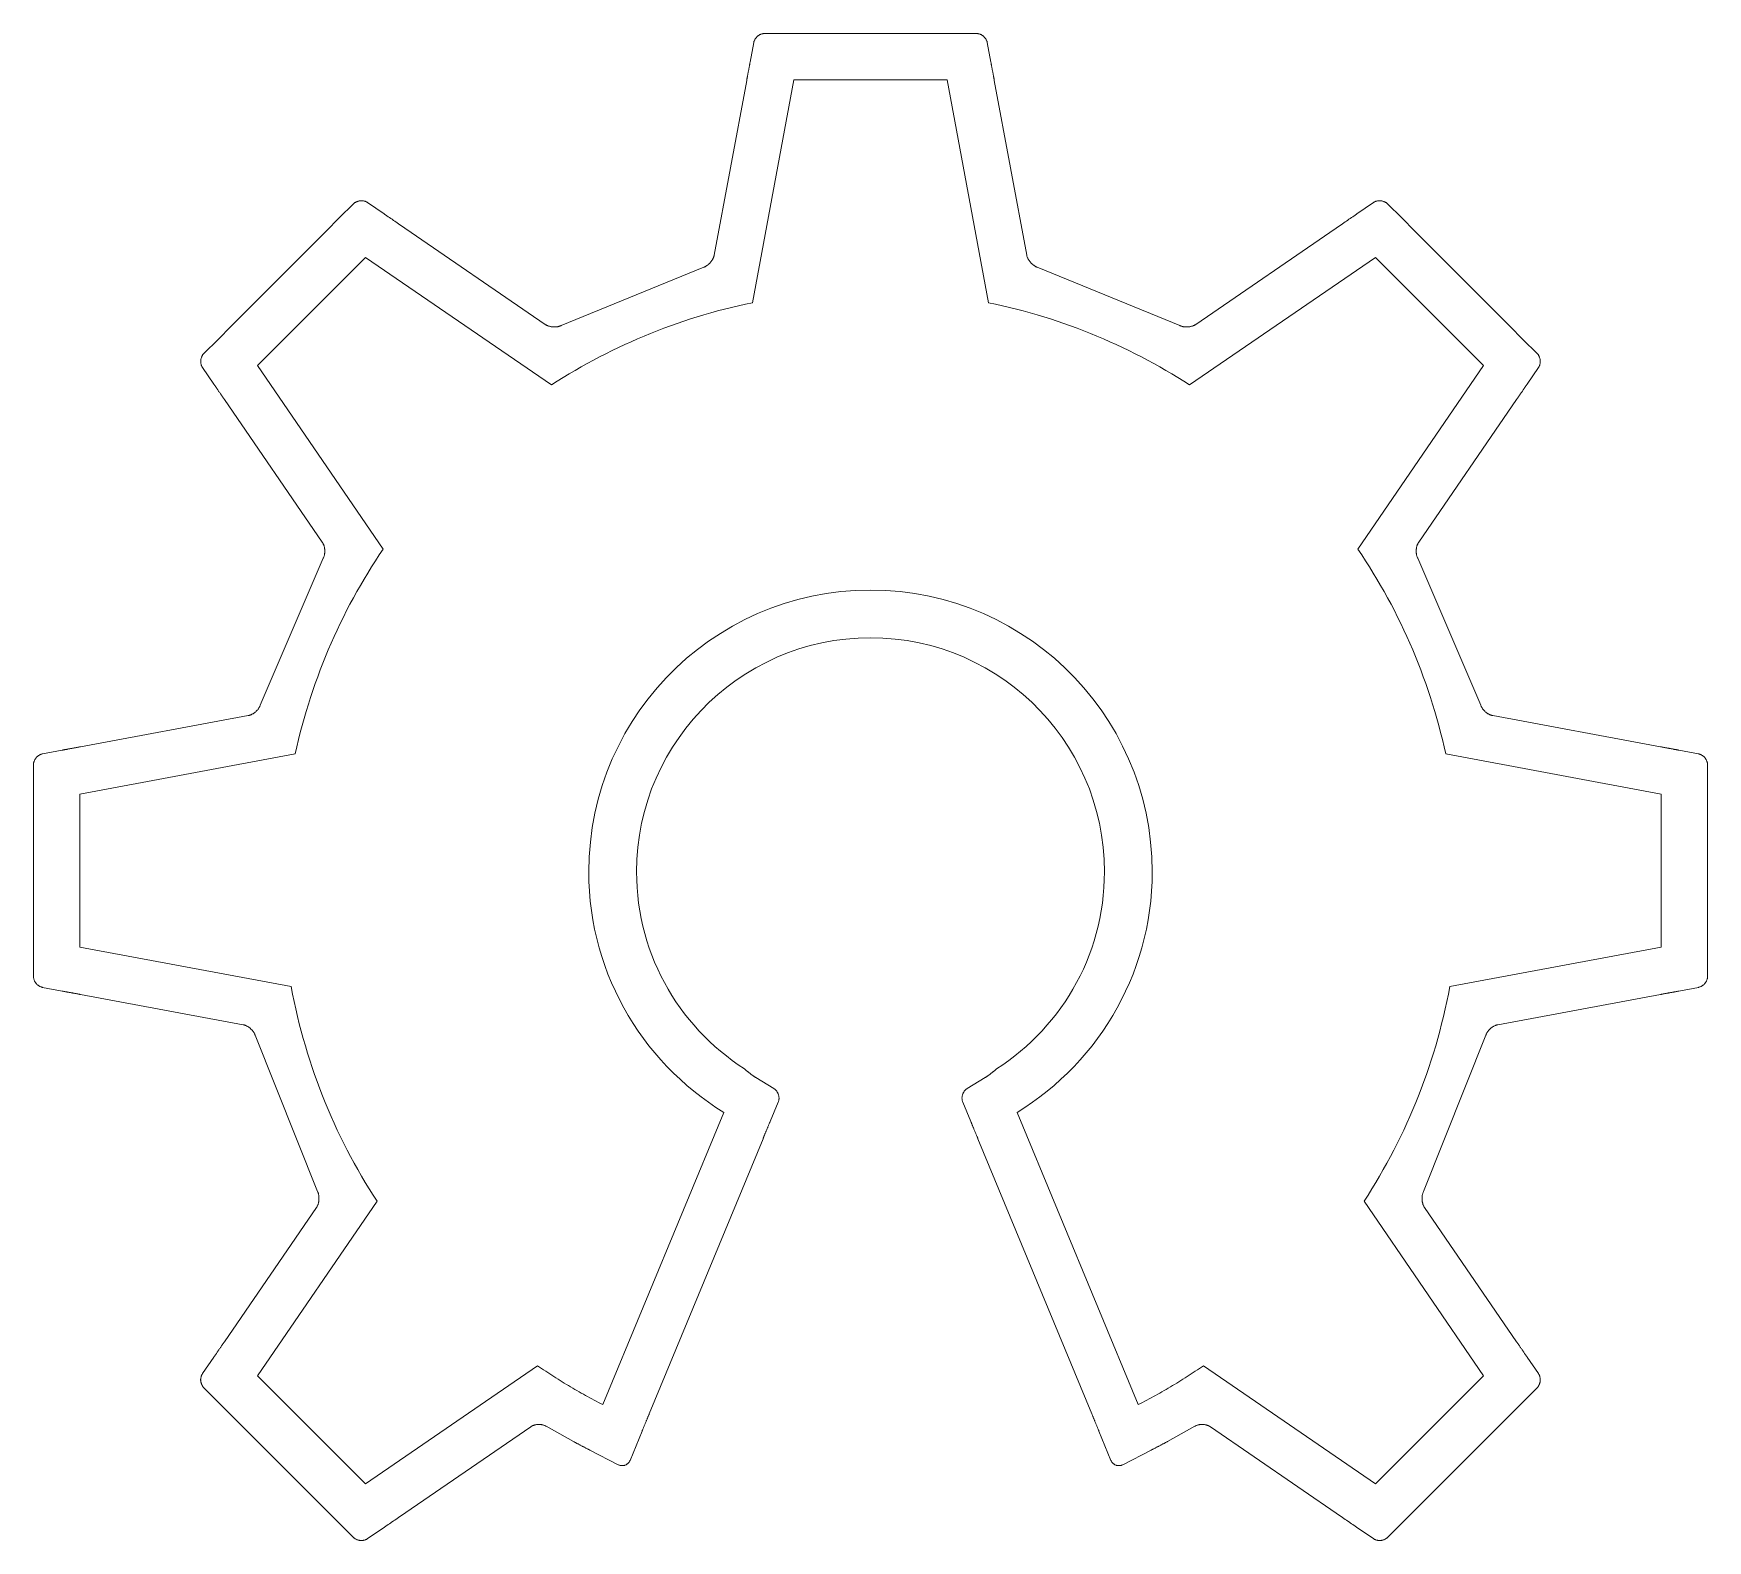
# Model space of a CAD drawing. Header units: millimetres. Extents: x -1 to 1, y -0.8 to 1.
import ezdxf

# ---------------------------------------------------------------- set-up
doc = ezdxf.new("R2010")
doc.units = ezdxf.units.MM
doc.layers.add('inner_shell', color=5, linetype='CONTINUOUS', lineweight=0, true_color=0x0000ff)
doc.layers.add('outer_shell', color=8, linetype='CONTINUOUS', lineweight=0, true_color=0x808080)

msp = doc.modelspace()

# ---------------------------------------------------------------- linework, layer by layer
at = {"layer": 'inner_shell'}
msp.add_lwpolyline([(-0.2763, 0.1925), (-0.2856, 0.1785), (-0.2942, 0.1641), (-0.3021, 0.1492), (-0.3093, 0.1339), (-0.3157, 0.1181), (-0.3214, 0.102), (-0.3262, 0.0856), (-0.3302, 0.0688), (-0.3334, 0.0516), (-0.3356, 0.0342), (-0.337, 0.0165), (-0.3375, -0.0014), (-0.3373, -0.0131), (-0.3367, -0.0248), (-0.3357, -0.0364), (-0.3343, -0.0478), (-0.3326, -0.0591), (-0.3305, -0.0703), (-0.328, -0.0814), (-0.3251, -0.0923), (-0.3219, -0.103), (-0.3184, -0.1136), (-0.3145, -0.1241), (-0.3103, -0.1344), (-0.3057, -0.1445), (-0.3009, -0.1544), (-0.2957, -0.1642), (-0.2902, -0.1737), (-0.2844, -0.1831), (-0.2784, -0.1923), (-0.272, -0.2012), (-0.2654, -0.2099), (-0.2585, -0.2184), (-0.2513, -0.2267), (-0.2439, -0.2347), (-0.2362, -0.2425), (-0.2282, -0.25), (-0.22, -0.2573), (-0.2116, -0.2643), (-0.203, -0.271), (-0.1941, -0.2775), (-0.1851, -0.2837), (-0.1758, -0.2896), (-0.3207, -0.6397), (-0.3233, -0.6384), (-0.3259, -0.637), (-0.3285, -0.6357), (-0.3311, -0.6343), (-0.3337, -0.6329), (-0.3363, -0.6315), (-0.3389, -0.6301), (-0.3415, -0.6287), (-0.344, -0.6272), (-0.3466, -0.6258), (-0.3492, -0.6243), (-0.3517, -0.6229), (-0.3542, -0.6214), (-0.3568, -0.6199), (-0.3593, -0.6184), (-0.3618, -0.6169), (-0.3643, -0.6154), (-0.3669, -0.6139), (-0.3694, -0.6123), (-0.3718, -0.6108), (-0.3743, -0.6092), (-0.3768, -0.6077), (-0.3793, -0.6061), (-0.3818, -0.6045), (-0.3842, -0.6029), (-0.3867, -0.6013), (-0.3891, -0.5997), (-0.3916, -0.5981), (-0.394, -0.5964), (-0.3964, -0.5948), (-0.3988, -0.5931), (-0.605, -0.7346), (-0.6698, -0.6698), (-0.7346, -0.605), (-0.5912, -0.3961), (-0.596, -0.3886), (-0.6008, -0.3811), (-0.6054, -0.3735), (-0.6099, -0.3659), (-0.6143, -0.3582), (-0.6187, -0.3504), (-0.6229, -0.3426), (-0.627, -0.3347), (-0.6311, -0.3267), (-0.635, -0.3187), (-0.6389, -0.3107), (-0.6427, -0.3026), (-0.6463, -0.2944), (-0.6499, -0.2862), (-0.6533, -0.2779), (-0.6566, -0.2696), (-0.6599, -0.2612), (-0.663, -0.2527), (-0.6661, -0.2443), (-0.669, -0.2357), (-0.6718, -0.2271), (-0.6745, -0.2185), (-0.6771, -0.2098), (-0.6796, -0.2011), (-0.682, -0.1923), (-0.6843, -0.1835), (-0.6865, -0.1747), (-0.6885, -0.1657), (-0.6905, -0.1568), (-0.6923, -0.1478), (-0.694, -0.1388), (-0.9472, -0.0916), (-0.9472, 0), (-0.9472, 0.0917), (-0.6892, 0.1397), (-0.6892, 0.1397), (-0.6873, 0.1483), (-0.6853, 0.1569), (-0.6831, 0.1654), (-0.6809, 0.1739), (-0.6785, 0.1824), (-0.6761, 0.1908), (-0.6735, 0.1992), (-0.6709, 0.2075), (-0.6681, 0.2158), (-0.6653, 0.224), (-0.6623, 0.2322), (-0.6593, 0.2404), (-0.6561, 0.2485), (-0.6529, 0.2565), (-0.6496, 0.2645), (-0.6461, 0.2725), (-0.6426, 0.2804), (-0.639, 0.2882), (-0.6353, 0.296), (-0.6315, 0.3037), (-0.6276, 0.3114), (-0.6236, 0.3191), (-0.6195, 0.3266), (-0.6154, 0.3342), (-0.6111, 0.3416), (-0.6068, 0.349), (-0.6024, 0.3564), (-0.5978, 0.3637), (-0.5932, 0.3709), (-0.5885, 0.3781), (-0.5838, 0.3852), (-0.7346, 0.605), (-0.6698, 0.6698), (-0.605, 0.7346), (-0.3823, 0.5818), (-0.3752, 0.5863), (-0.3681, 0.5907), (-0.361, 0.595), (-0.3538, 0.5992), (-0.3466, 0.6034), (-0.3393, 0.6075), (-0.3319, 0.6114), (-0.3245, 0.6154), (-0.3171, 0.6192), (-0.3095, 0.6229), (-0.302, 0.6266), (-0.2944, 0.6301), (-0.2867, 0.6336), (-0.279, 0.637), (-0.2713, 0.6403), (-0.2635, 0.6435), (-0.2556, 0.6466), (-0.2477, 0.6496), (-0.2398, 0.6526), (-0.2318, 0.6554), (-0.2238, 0.6581), (-0.2157, 0.6608), (-0.2076, 0.6633), (-0.1995, 0.6658), (-0.1913, 0.6682), (-0.1831, 0.6704), (-0.1748, 0.6726), (-0.1665, 0.6747), (-0.1581, 0.6766), (-0.1497, 0.6785), (-0.1413, 0.6803), (-0.1413, 0.6803), (-0.0917, 0.9472), (0, 0.9472), (0.0917, 0.9472), (0.1413, 0.6803), (0.1413, 0.6803), (0.1497, 0.6785), (0.1581, 0.6766), (0.1665, 0.6747), (0.1748, 0.6726), (0.1831, 0.6704), (0.1913, 0.6682), (0.1995, 0.6658), (0.2076, 0.6633), (0.2158, 0.6608), (0.2238, 0.6581), (0.2318, 0.6554), (0.2398, 0.6526), (0.2478, 0.6496), (0.2556, 0.6466), (0.2635, 0.6435), (0.2713, 0.6403), (0.279, 0.637), (0.2867, 0.6336), (0.2944, 0.6301), (0.302, 0.6266), (0.3096, 0.6229), (0.3171, 0.6192), (0.3245, 0.6154), (0.3319, 0.6114), (0.3393, 0.6075), (0.3466, 0.6034), (0.3538, 0.5992), (0.361, 0.595), (0.3682, 0.5907), (0.3753, 0.5863), (0.3823, 0.5818), (0.605, 0.7346), (0.6698, 0.6698), (0.7346, 0.605), (0.5838, 0.3852), (0.5886, 0.3781), (0.5932, 0.3709), (0.5978, 0.3637), (0.6024, 0.3564), (0.6068, 0.349), (0.6111, 0.3416), (0.6154, 0.3342), (0.6196, 0.3266), (0.6236, 0.3191), (0.6276, 0.3114), (0.6315, 0.3037), (0.6353, 0.296), (0.639, 0.2882), (0.6426, 0.2804), (0.6462, 0.2725), (0.6496, 0.2645), (0.6529, 0.2565), (0.6562, 0.2485), (0.6593, 0.2404), (0.6623, 0.2322), (0.6653, 0.224), (0.6681, 0.2158), (0.6709, 0.2075), (0.6735, 0.1992), (0.6761, 0.1908), (0.6785, 0.1824), (0.6809, 0.1739), (0.6831, 0.1654), (0.6853, 0.1569), (0.6873, 0.1483), (0.6893, 0.1397), (0.9473, 0.0917), (0.9472, 0), (0.9472, -0.0916), (0.694, -0.1388), (0.6923, -0.1478), (0.6905, -0.1568), (0.6885, -0.1657), (0.6865, -0.1747), (0.6843, -0.1835), (0.682, -0.1923), (0.6796, -0.2011), (0.6772, -0.2098), (0.6745, -0.2185), (0.6718, -0.2271), (0.669, -0.2357), (0.6661, -0.2443), (0.663, -0.2527), (0.6599, -0.2612), (0.6567, -0.2696), (0.6533, -0.2779), (0.6499, -0.2862), (0.6463, -0.2944), (0.6427, -0.3026), (0.6389, -0.3107), (0.6351, -0.3187), (0.6311, -0.3267), (0.6271, -0.3347), (0.6229, -0.3426), (0.6187, -0.3504), (0.6143, -0.3582), (0.6099, -0.3659), (0.6054, -0.3735), (0.6008, -0.3811), (0.5961, -0.3886), (0.5913, -0.3961), (0.7346, -0.605), (0.6698, -0.6698), (0.605, -0.7346), (0.3989, -0.5931), (0.3964, -0.5948), (0.394, -0.5964), (0.3916, -0.5981), (0.3891, -0.5997), (0.3867, -0.6013), (0.3842, -0.6029), (0.3818, -0.6045), (0.3793, -0.6061), (0.3768, -0.6077), (0.3744, -0.6092), (0.3719, -0.6108), (0.3694, -0.6123), (0.3669, -0.6139), (0.3644, -0.6154), (0.3619, -0.6169), (0.3593, -0.6184), (0.3568, -0.6199), (0.3543, -0.6214), (0.3517, -0.6229), (0.3492, -0.6243), (0.3466, -0.6258), (0.3441, -0.6272), (0.3415, -0.6287), (0.3389, -0.6301), (0.3363, -0.6315), (0.3338, -0.6329), (0.3312, -0.6343), (0.3286, -0.6357), (0.326, -0.637), (0.3233, -0.6384), (0.3207, -0.6397), (0.1758, -0.2896), (0.1851, -0.2837), (0.1942, -0.2775), (0.203, -0.271), (0.2117, -0.2643), (0.2201, -0.2573), (0.2282, -0.25), (0.2362, -0.2425), (0.2439, -0.2347), (0.2513, -0.2267), (0.2585, -0.2184), (0.2654, -0.2099), (0.272, -0.2012), (0.2784, -0.1923), (0.2845, -0.1831), (0.2902, -0.1737), (0.2957, -0.1642), (0.3009, -0.1544), (0.3057, -0.1445), (0.3103, -0.1344), (0.3145, -0.1241), (0.3184, -0.1136), (0.3219, -0.103), (0.3251, -0.0923), (0.328, -0.0814), (0.3305, -0.0703), (0.3326, -0.0591), (0.3343, -0.0478), (0.3357, -0.0364), (0.3367, -0.0248), (0.3373, -0.0131), (0.3375, -0.0014), (0.337, 0.0165), (0.3356, 0.0342), (0.3334, 0.0516), (0.3302, 0.0688), (0.3262, 0.0856), (0.3214, 0.102), (0.3157, 0.1181), (0.3093, 0.1339), (0.3021, 0.1492), (0.2942, 0.1641), (0.2856, 0.1785), (0.2763, 0.1925), (0.2663, 0.2059), (0.2557, 0.2189), (0.2445, 0.2313), (0.2327, 0.2431), (0.2203, 0.2543), (0.2073, 0.2649), (0.1939, 0.2749), (0.1799, 0.2842), (0.1655, 0.2928), (0.1506, 0.3007), (0.1353, 0.3079), (0.1195, 0.3143), (0.1034, 0.32), (0.087, 0.3248), (0.0701, 0.3288), (0.053, 0.332), (0.0356, 0.3343), (0.0179, 0.3356), (0, 0.3361), (-0.0179, 0.3356), (-0.0356, 0.3343), (-0.053, 0.332), (-0.0701, 0.3288), (-0.0869, 0.3248), (-0.1034, 0.32), (-0.1195, 0.3143), (-0.1353, 0.3079), (-0.1506, 0.3007), (-0.1655, 0.2928), (-0.1799, 0.2842), (-0.1939, 0.2749), (-0.2073, 0.2649), (-0.2203, 0.2543), (-0.2327, 0.2431), (-0.2445, 0.2313), (-0.2557, 0.2189), (-0.2663, 0.2059), (-0.2763, 0.1925)], dxfattribs=at)
at = {"layer": 'outer_shell'}
msp.add_lwpolyline([(0.7752, -0.5659), (0.7756, -0.5665), (0.776, -0.567), (0.7764, -0.5676), (0.7768, -0.5682), (0.7772, -0.5688), (0.7776, -0.5694), (0.778, -0.57), (0.7785, -0.5707), (0.7789, -0.5713), (0.7793, -0.5719), (0.7798, -0.5726), (0.7802, -0.5732), (0.7807, -0.5739), (0.7811, -0.5745), (0.7815, -0.5751), (0.782, -0.5758), (0.7824, -0.5764), (0.7828, -0.577), (0.7833, -0.5777), (0.7837, -0.5783), (0.7841, -0.5789), (0.7845, -0.5795), (0.7849, -0.58), (0.7853, -0.5806), (0.7857, -0.5812), (0.786, -0.5817), (0.7864, -0.5822), (0.7867, -0.5827), (0.8003, -0.6025), (0.8006, -0.603), (0.8009, -0.6035), (0.8012, -0.604), (0.8014, -0.6045), (0.8016, -0.6051), (0.8018, -0.6056), (0.802, -0.6062), (0.8021, -0.6068), (0.8023, -0.6074), (0.8023, -0.608), (0.8024, -0.6085), (0.8025, -0.6091), (0.8025, -0.6097), (0.8025, -0.6103), (0.8024, -0.6109), (0.8024, -0.6115), (0.8023, -0.6121), (0.8022, -0.6127), (0.8021, -0.6133), (0.8019, -0.6139), (0.8017, -0.6145), (0.8015, -0.615), (0.8013, -0.6156), (0.8011, -0.6161), (0.8008, -0.6166), (0.8005, -0.6171), (0.8002, -0.6176), (0.7999, -0.6181), (0.7995, -0.6186), (0.7991, -0.619), (0.7987, -0.6195), (0.7818, -0.6364), (0.7661, -0.6521), (0.7169, -0.7012), (0.7012, -0.7169), (0.6521, -0.766), (0.6364, -0.7817), (0.6195, -0.7987), (0.6191, -0.7991), (0.6186, -0.7995), (0.6181, -0.7998), (0.6177, -0.8002), (0.6172, -0.8005), (0.6166, -0.8008), (0.6161, -0.801), (0.6156, -0.8013), (0.615, -0.8015), (0.6145, -0.8017), (0.6139, -0.8019), (0.6133, -0.802), (0.6127, -0.8022), (0.6121, -0.8023), (0.6115, -0.8023), (0.6109, -0.8024), (0.6103, -0.8024), (0.6097, -0.8024), (0.6091, -0.8024), (0.6086, -0.8024), (0.608, -0.8023), (0.6074, -0.8022), (0.6068, -0.8021), (0.6062, -0.802), (0.6056, -0.8018), (0.6051, -0.8016), (0.6045, -0.8014), (0.604, -0.8011), (0.6035, -0.8009), (0.603, -0.8006), (0.6025, -0.8002), (0.5827, -0.7867), (0.5822, -0.7864), (0.5817, -0.786), (0.5812, -0.7856), (0.5806, -0.7853), (0.5801, -0.7849), (0.5795, -0.7845), (0.5789, -0.7841), (0.5783, -0.7837), (0.5777, -0.7832), (0.5771, -0.7828), (0.5764, -0.7824), (0.5758, -0.7819), (0.5752, -0.7815), (0.5745, -0.7811), (0.5739, -0.7806), (0.5732, -0.7802), (0.5726, -0.7797), (0.572, -0.7793), (0.5713, -0.7789), (0.5707, -0.7784), (0.5701, -0.778), (0.5694, -0.7776), (0.5688, -0.7772), (0.5682, -0.7768), (0.5676, -0.7763), (0.5671, -0.776), (0.5665, -0.7756), (0.5659, -0.7752), (0.5654, -0.7748), (0.5649, -0.7745), (0.5644, -0.7741), (0.4072, -0.6662), (0.4067, -0.6659), (0.4061, -0.6656), (0.4056, -0.6653), (0.4051, -0.665), (0.4045, -0.6648), (0.4039, -0.6646), (0.4033, -0.6644), (0.4027, -0.6642), (0.4021, -0.664), (0.4014, -0.6639), (0.4008, -0.6637), (0.4002, -0.6636), (0.3995, -0.6636), (0.3989, -0.6635), (0.3982, -0.6635), (0.3975, -0.6634), (0.3969, -0.6634), (0.3962, -0.6634), (0.3956, -0.6635), (0.3949, -0.6635), (0.3943, -0.6636), (0.3937, -0.6637), (0.393, -0.6638), (0.3924, -0.664), (0.3918, -0.6642), (0.3912, -0.6643), (0.3906, -0.6645), (0.39, -0.6648), (0.3895, -0.665), (0.389, -0.6653), (0.3884, -0.6656), (0.3558, -0.684), (0.3553, -0.6842), (0.3547, -0.6845), (0.3541, -0.6848), (0.3535, -0.6851), (0.3529, -0.6855), (0.3523, -0.6858), (0.3517, -0.6861), (0.351, -0.6865), (0.3504, -0.6868), (0.3497, -0.6872), (0.3491, -0.6875), (0.3484, -0.6879), (0.3477, -0.6882), (0.347, -0.6886), (0.3463, -0.689), (0.3456, -0.6893), (0.3449, -0.6897), (0.3443, -0.69), (0.3436, -0.6904), (0.3429, -0.6908), (0.3422, -0.6911), (0.3415, -0.6915), (0.3409, -0.6918), (0.3402, -0.6921), (0.3396, -0.6925), (0.339, -0.6928), (0.3384, -0.6931), (0.3378, -0.6934), (0.3372, -0.6937), (0.3366, -0.694), (0.3361, -0.6943), (0.3023, -0.7116), (0.3018, -0.7118), (0.3012, -0.712), (0.3007, -0.7122), (0.3002, -0.7124), (0.2996, -0.7125), (0.2991, -0.7126), (0.2985, -0.7127), (0.298, -0.7127), (0.2974, -0.7127), (0.2969, -0.7127), (0.2964, -0.7127), (0.2958, -0.7126), (0.2953, -0.7125), (0.2948, -0.7124), (0.2943, -0.7122), (0.2938, -0.712), (0.2933, -0.7118), (0.2928, -0.7116), (0.2924, -0.7113), (0.2919, -0.711), (0.2915, -0.7107), (0.2911, -0.7104), (0.2907, -0.71), (0.2903, -0.7097), (0.2899, -0.7092), (0.2896, -0.7088), (0.2892, -0.7084), (0.2889, -0.7079), (0.2886, -0.7074), (0.2884, -0.7069), (0.2881, -0.7064), (0.2736, -0.6713), (0.2734, -0.6707), (0.2732, -0.6701), (0.2729, -0.6695), (0.2727, -0.6689), (0.2724, -0.6683), (0.2721, -0.6676), (0.2719, -0.667), (0.2716, -0.6663), (0.2713, -0.6656), (0.271, -0.6649), (0.2707, -0.6642), (0.2704, -0.6635), (0.2701, -0.6628), (0.2698, -0.6621), (0.2695, -0.6613), (0.2692, -0.6606), (0.2689, -0.6599), (0.2686, -0.6592), (0.2683, -0.6585), (0.268, -0.6578), (0.2678, -0.6571), (0.2675, -0.6564), (0.2672, -0.6557), (0.2669, -0.655), (0.2666, -0.6543), (0.2664, -0.6537), (0.2661, -0.6531), (0.2658, -0.6525), (0.2656, -0.6519), (0.2654, -0.6513), (0.2651, -0.6507), (0.1287, -0.3211), (0.1285, -0.3205), (0.1282, -0.3199), (0.128, -0.3193), (0.1277, -0.3187), (0.1275, -0.3181), (0.1272, -0.3174), (0.1269, -0.3168), (0.1267, -0.3161), (0.1264, -0.3154), (0.1261, -0.3147), (0.1258, -0.314), (0.1255, -0.3133), (0.1252, -0.3126), (0.1249, -0.3119), (0.1246, -0.3112), (0.1243, -0.3104), (0.124, -0.3097), (0.1237, -0.309), (0.1234, -0.3083), (0.1231, -0.3076), (0.1228, -0.3069), (0.1225, -0.3062), (0.1223, -0.3055), (0.122, -0.3048), (0.1217, -0.3042), (0.1214, -0.3035), (0.1212, -0.3029), (0.1209, -0.3023), (0.1207, -0.3017), (0.1204, -0.3011), (0.1202, -0.3005), (0.1105, -0.2772), (0.1103, -0.2766), (0.1101, -0.2761), (0.11, -0.2755), (0.1099, -0.2749), (0.1098, -0.2744), (0.1097, -0.2738), (0.1097, -0.2732), (0.1096, -0.2726), (0.1096, -0.272), (0.1097, -0.2714), (0.1097, -0.2708), (0.1098, -0.2702), (0.1099, -0.2697), (0.1101, -0.2691), (0.1102, -0.2685), (0.1104, -0.268), (0.1106, -0.2674), (0.1109, -0.2669), (0.1111, -0.2663), (0.1114, -0.2658), (0.1117, -0.2653), (0.112, -0.2648), (0.1123, -0.2643), (0.1127, -0.2638), (0.1131, -0.2634), (0.1135, -0.263), (0.1139, -0.2626), (0.1143, -0.2622), (0.1148, -0.2618), (0.1153, -0.2615), (0.1158, -0.2611), (0.1373, -0.2479), (0.1377, -0.2477), (0.1381, -0.2475), (0.1385, -0.2472), (0.1389, -0.2469), (0.1393, -0.2466), (0.1398, -0.2464), (0.1402, -0.2461), (0.1406, -0.2457), (0.1411, -0.2454), (0.1415, -0.2451), (0.142, -0.2448), (0.1424, -0.2445), (0.1429, -0.2441), (0.1433, -0.2438), (0.1438, -0.2434), (0.1443, -0.2431), (0.1447, -0.2427), (0.1452, -0.2424), (0.1457, -0.242), (0.1461, -0.2416), (0.1466, -0.2412), (0.147, -0.2409), (0.1475, -0.2405), (0.1479, -0.2401), (0.1484, -0.2398), (0.1488, -0.2394), (0.1493, -0.239), (0.1497, -0.2386), (0.1501, -0.2383), (0.1505, -0.2379), (0.1509, -0.2375), (0.1584, -0.2326), (0.1657, -0.2274), (0.1728, -0.222), (0.1797, -0.2164), (0.1864, -0.2106), (0.193, -0.2046), (0.1993, -0.1984), (0.2055, -0.1919), (0.2114, -0.1853), (0.2172, -0.1785), (0.2227, -0.1715), (0.228, -0.1644), (0.2331, -0.157), (0.2379, -0.1495), (0.2426, -0.1419), (0.2469, -0.134), (0.2511, -0.1261), (0.255, -0.118), (0.2586, -0.1097), (0.2619, -0.1013), (0.265, -0.0928), (0.2679, -0.0841), (0.2704, -0.0753), (0.2727, -0.0665), (0.2747, -0.0575), (0.2764, -0.0483), (0.2778, -0.0391), (0.2789, -0.0298), (0.2797, -0.0204), (0.2801, -0.011), (0.2803, -0.0014), (0.2799, 0.0135), (0.2787, 0.0282), (0.2769, 0.0426), (0.2742, 0.0569), (0.2709, 0.0708), (0.2669, 0.0845), (0.2622, 0.0979), (0.2569, 0.1109), (0.2509, 0.1237), (0.2443, 0.136), (0.2372, 0.148), (0.2295, 0.1596), (0.2212, 0.1708), (0.2124, 0.1815), (0.203, 0.1918), (0.1932, 0.2016), (0.1829, 0.211), (0.1722, 0.2198), (0.161, 0.2281), (0.1494, 0.2358), (0.1374, 0.2429), (0.1251, 0.2495), (0.1123, 0.2555), (0.0993, 0.2608), (0.0859, 0.2655), (0.0722, 0.2695), (0.0583, 0.2728), (0.044, 0.2755), (0.0296, 0.2774), (0.0149, 0.2785), (0, 0.2789), (-0.0149, 0.2785), (-0.0296, 0.2774), (-0.044, 0.2755), (-0.0582, 0.2728), (-0.0722, 0.2695), (-0.0859, 0.2655), (-0.0993, 0.2608), (-0.1123, 0.2555), (-0.125, 0.2495), (-0.1374, 0.2429), (-0.1494, 0.2358), (-0.161, 0.2281), (-0.1722, 0.2198), (-0.1829, 0.211), (-0.1932, 0.2016), (-0.203, 0.1918), (-0.2124, 0.1815), (-0.2212, 0.1708), (-0.2294, 0.1596), (-0.2372, 0.148), (-0.2443, 0.136), (-0.2509, 0.1237), (-0.2569, 0.1109), (-0.2622, 0.0979), (-0.2669, 0.0845), (-0.2709, 0.0708), (-0.2742, 0.0569), (-0.2768, 0.0426), (-0.2787, 0.0282), (-0.2799, 0.0135), (-0.2803, -0.0014), (-0.2801, -0.011), (-0.2796, -0.0204), (-0.2789, -0.0298), (-0.2778, -0.0391), (-0.2764, -0.0483), (-0.2747, -0.0575), (-0.2727, -0.0665), (-0.2704, -0.0753), (-0.2679, -0.0841), (-0.265, -0.0928), (-0.2619, -0.1013), (-0.2586, -0.1097), (-0.2549, -0.118), (-0.2511, -0.1261), (-0.2469, -0.134), (-0.2425, -0.1419), (-0.2379, -0.1495), (-0.2331, -0.157), (-0.228, -0.1644), (-0.2227, -0.1715), (-0.2172, -0.1785), (-0.2114, -0.1853), (-0.2055, -0.1919), (-0.1993, -0.1984), (-0.193, -0.2046), (-0.1864, -0.2106), (-0.1797, -0.2164), (-0.1727, -0.222), (-0.1656, -0.2274), (-0.1584, -0.2326), (-0.1509, -0.2375), (-0.1505, -0.2379), (-0.1501, -0.2383), (-0.1497, -0.2386), (-0.1492, -0.239), (-0.1488, -0.2394), (-0.1484, -0.2398), (-0.1479, -0.2401), (-0.1475, -0.2405), (-0.147, -0.2409), (-0.1466, -0.2412), (-0.1461, -0.2416), (-0.1456, -0.242), (-0.1452, -0.2424), (-0.1447, -0.2427), (-0.1443, -0.2431), (-0.1438, -0.2434), (-0.1433, -0.2438), (-0.1429, -0.2441), (-0.1424, -0.2445), (-0.142, -0.2448), (-0.1415, -0.2451), (-0.1411, -0.2454), (-0.1406, -0.2457), (-0.1402, -0.2461), (-0.1398, -0.2464), (-0.1393, -0.2466), (-0.1389, -0.2469), (-0.1385, -0.2472), (-0.1381, -0.2475), (-0.1377, -0.2477), (-0.1373, -0.2479), (-0.1158, -0.2611), (-0.1153, -0.2615), (-0.1148, -0.2618), (-0.1143, -0.2622), (-0.1139, -0.2626), (-0.1135, -0.263), (-0.1131, -0.2634), (-0.1127, -0.2638), (-0.1123, -0.2643), (-0.112, -0.2648), (-0.1117, -0.2653), (-0.1114, -0.2658), (-0.1111, -0.2663), (-0.1109, -0.2669), (-0.1106, -0.2674), (-0.1104, -0.268), (-0.1102, -0.2685), (-0.1101, -0.2691), (-0.1099, -0.2697), (-0.1098, -0.2702), (-0.1097, -0.2708), (-0.1097, -0.2714), (-0.1096, -0.272), (-0.1096, -0.2726), (-0.1096, -0.2732), (-0.1097, -0.2738), (-0.1098, -0.2744), (-0.1099, -0.2749), (-0.11, -0.2755), (-0.1101, -0.2761), (-0.1103, -0.2766), (-0.1105, -0.2772), (-0.1202, -0.3005), (-0.1204, -0.3011), (-0.1207, -0.3017), (-0.1209, -0.3023), (-0.1212, -0.3029), (-0.1214, -0.3035), (-0.1217, -0.3042), (-0.122, -0.3048), (-0.1223, -0.3055), (-0.1225, -0.3062), (-0.1228, -0.3069), (-0.1231, -0.3076), (-0.1234, -0.3083), (-0.1237, -0.309), (-0.124, -0.3097), (-0.1243, -0.3104), (-0.1246, -0.3112), (-0.1249, -0.3119), (-0.1252, -0.3126), (-0.1255, -0.3133), (-0.1258, -0.314), (-0.1261, -0.3147), (-0.1264, -0.3154), (-0.1266, -0.3161), (-0.1269, -0.3168), (-0.1272, -0.3174), (-0.1275, -0.3181), (-0.1277, -0.3187), (-0.128, -0.3193), (-0.1282, -0.3199), (-0.1285, -0.3205), (-0.1287, -0.3211), (-0.2651, -0.6507), (-0.2653, -0.6513), (-0.2656, -0.6519), (-0.2658, -0.6525), (-0.2661, -0.6531), (-0.2663, -0.6537), (-0.2666, -0.6543), (-0.2669, -0.655), (-0.2672, -0.6557), (-0.2675, -0.6564), (-0.2677, -0.6571), (-0.268, -0.6578), (-0.2683, -0.6585), (-0.2686, -0.6592), (-0.2689, -0.6599), (-0.2692, -0.6606), (-0.2695, -0.6613), (-0.2698, -0.6621), (-0.2701, -0.6628), (-0.2704, -0.6635), (-0.2707, -0.6642), (-0.271, -0.6649), (-0.2713, -0.6656), (-0.2716, -0.6663), (-0.2718, -0.667), (-0.2721, -0.6676), (-0.2724, -0.6683), (-0.2726, -0.6689), (-0.2729, -0.6695), (-0.2731, -0.6701), (-0.2734, -0.6707), (-0.2736, -0.6713), (-0.2881, -0.7064), (-0.2884, -0.7069), (-0.2886, -0.7074), (-0.2889, -0.7079), (-0.2892, -0.7084), (-0.2896, -0.7088), (-0.2899, -0.7092), (-0.2903, -0.7097), (-0.2907, -0.71), (-0.2911, -0.7104), (-0.2915, -0.7107), (-0.2919, -0.711), (-0.2924, -0.7113), (-0.2928, -0.7116), (-0.2933, -0.7118), (-0.2938, -0.712), (-0.2943, -0.7122), (-0.2948, -0.7124), (-0.2953, -0.7125), (-0.2958, -0.7126), (-0.2964, -0.7127), (-0.2969, -0.7127), (-0.2974, -0.7127), (-0.298, -0.7127), (-0.2985, -0.7127), (-0.2991, -0.7126), (-0.2996, -0.7125), (-0.3001, -0.7124), (-0.3007, -0.7122), (-0.3012, -0.712), (-0.3018, -0.7118), (-0.3023, -0.7116), (-0.3361, -0.6943), (-0.3366, -0.694), (-0.3372, -0.6937), (-0.3378, -0.6934), (-0.3384, -0.6931), (-0.339, -0.6928), (-0.3396, -0.6925), (-0.3402, -0.6921), (-0.3409, -0.6918), (-0.3415, -0.6915), (-0.3422, -0.6911), (-0.3429, -0.6908), (-0.3436, -0.6904), (-0.3442, -0.69), (-0.3449, -0.6897), (-0.3456, -0.6893), (-0.3463, -0.689), (-0.347, -0.6886), (-0.3477, -0.6882), (-0.3484, -0.6879), (-0.349, -0.6875), (-0.3497, -0.6872), (-0.3504, -0.6868), (-0.351, -0.6865), (-0.3517, -0.6861), (-0.3523, -0.6858), (-0.3529, -0.6855), (-0.3535, -0.6851), (-0.3541, -0.6848), (-0.3547, -0.6845), (-0.3552, -0.6842), (-0.3558, -0.684), (-0.3884, -0.6656), (-0.3889, -0.6653), (-0.3895, -0.665), (-0.39, -0.6648), (-0.3906, -0.6645), (-0.3912, -0.6643), (-0.3918, -0.6642), (-0.3924, -0.664), (-0.393, -0.6638), (-0.3936, -0.6637), (-0.3943, -0.6636), (-0.3949, -0.6635), (-0.3956, -0.6635), (-0.3962, -0.6634), (-0.3969, -0.6634), (-0.3975, -0.6634), (-0.3982, -0.6635), (-0.3988, -0.6635), (-0.3995, -0.6636), (-0.4002, -0.6636), (-0.4008, -0.6637), (-0.4014, -0.6639), (-0.4021, -0.664), (-0.4027, -0.6642), (-0.4033, -0.6644), (-0.4039, -0.6646), (-0.4045, -0.6648), (-0.405, -0.665), (-0.4056, -0.6653), (-0.4061, -0.6656), (-0.4066, -0.6659), (-0.4071, -0.6662), (-0.5644, -0.7741), (-0.5649, -0.7745), (-0.5654, -0.7748), (-0.5659, -0.7752), (-0.5665, -0.7756), (-0.567, -0.776), (-0.5676, -0.7763), (-0.5682, -0.7768), (-0.5688, -0.7772), (-0.5694, -0.7776), (-0.57, -0.778), (-0.5707, -0.7784), (-0.5713, -0.7789), (-0.5719, -0.7793), (-0.5726, -0.7797), (-0.5732, -0.7802), (-0.5739, -0.7806), (-0.5745, -0.7811), (-0.5752, -0.7815), (-0.5758, -0.7819), (-0.5764, -0.7824), (-0.5771, -0.7828), (-0.5777, -0.7832), (-0.5783, -0.7837), (-0.5789, -0.7841), (-0.5795, -0.7845), (-0.5801, -0.7849), (-0.5806, -0.7853), (-0.5812, -0.7856), (-0.5817, -0.786), (-0.5822, -0.7864), (-0.5827, -0.7867), (-0.6025, -0.8002), (-0.603, -0.8006), (-0.6035, -0.8009), (-0.604, -0.8011), (-0.6045, -0.8014), (-0.6051, -0.8016), (-0.6056, -0.8018), (-0.6062, -0.802), (-0.6068, -0.8021), (-0.6074, -0.8022), (-0.608, -0.8023), (-0.6086, -0.8024), (-0.6091, -0.8024), (-0.6097, -0.8024), (-0.6103, -0.8024), (-0.6109, -0.8024), (-0.6115, -0.8023), (-0.6121, -0.8023), (-0.6127, -0.8022), (-0.6133, -0.802), (-0.6139, -0.8019), (-0.6145, -0.8017), (-0.615, -0.8015), (-0.6156, -0.8013), (-0.6161, -0.801), (-0.6166, -0.8008), (-0.6172, -0.8005), (-0.6177, -0.8002), (-0.6181, -0.7998), (-0.6186, -0.7995), (-0.6191, -0.7991), (-0.6195, -0.7987), (-0.6364, -0.7817), (-0.6521, -0.766), (-0.7012, -0.7169), (-0.7169, -0.7012), (-0.766, -0.6521), (-0.7818, -0.6364), (-0.7987, -0.6195), (-0.7991, -0.619), (-0.7995, -0.6186), (-0.7999, -0.6181), (-0.8002, -0.6176), (-0.8005, -0.6171), (-0.8008, -0.6166), (-0.8011, -0.6161), (-0.8013, -0.6156), (-0.8015, -0.615), (-0.8017, -0.6145), (-0.8019, -0.6139), (-0.8021, -0.6133), (-0.8022, -0.6127), (-0.8023, -0.6121), (-0.8024, -0.6115), (-0.8024, -0.6109), (-0.8025, -0.6103), (-0.8025, -0.6097), (-0.8024, -0.6091), (-0.8024, -0.6085), (-0.8023, -0.608), (-0.8022, -0.6074), (-0.8021, -0.6068), (-0.802, -0.6062), (-0.8018, -0.6056), (-0.8016, -0.6051), (-0.8014, -0.6045), (-0.8012, -0.604), (-0.8009, -0.6035), (-0.8006, -0.603), (-0.8003, -0.6025), (-0.7867, -0.5827), (-0.7864, -0.5822), (-0.786, -0.5817), (-0.7856, -0.5812), (-0.7853, -0.5806), (-0.7849, -0.58), (-0.7845, -0.5795), (-0.7841, -0.5789), (-0.7837, -0.5783), (-0.7833, -0.5777), (-0.7828, -0.577), (-0.7824, -0.5764), (-0.782, -0.5758), (-0.7815, -0.5751), (-0.7811, -0.5745), (-0.7806, -0.5739), (-0.7802, -0.5732), (-0.7798, -0.5726), (-0.7793, -0.5719), (-0.7789, -0.5713), (-0.7784, -0.5707), (-0.778, -0.57), (-0.7776, -0.5694), (-0.7772, -0.5688), (-0.7768, -0.5682), (-0.7764, -0.5676), (-0.776, -0.567), (-0.7756, -0.5665), (-0.7752, -0.5659), (-0.7748, -0.5654), (-0.7745, -0.5649), (-0.7741, -0.5644), (-0.6638, -0.4037), (-0.6635, -0.4032), (-0.6632, -0.4026), (-0.6629, -0.4021), (-0.6626, -0.4015), (-0.6624, -0.401), (-0.6621, -0.4004), (-0.6619, -0.3998), (-0.6617, -0.3992), (-0.6615, -0.3985), (-0.6614, -0.3979), (-0.6612, -0.3972), (-0.6611, -0.3966), (-0.661, -0.3959), (-0.6609, -0.3953), (-0.6608, -0.3946), (-0.6608, -0.3939), (-0.6608, -0.3932), (-0.6608, -0.3926), (-0.6608, -0.3919), (-0.6608, -0.3912), (-0.6608, -0.3906), (-0.6609, -0.3899), (-0.661, -0.3893), (-0.6611, -0.3886), (-0.6612, -0.388), (-0.6614, -0.3874), (-0.6615, -0.3868), (-0.6617, -0.3862), (-0.6619, -0.3856), (-0.6622, -0.385), (-0.6624, -0.3845), (-0.7374, -0.1972), (-0.7376, -0.1966), (-0.7378, -0.1961), (-0.7381, -0.1955), (-0.7383, -0.1949), (-0.7386, -0.1944), (-0.7389, -0.1938), (-0.7393, -0.1933), (-0.7397, -0.1928), (-0.74, -0.1923), (-0.7404, -0.1917), (-0.7409, -0.1912), (-0.7413, -0.1907), (-0.7418, -0.1903), (-0.7422, -0.1898), (-0.7427, -0.1893), (-0.7432, -0.1889), (-0.7437, -0.1885), (-0.7443, -0.188), (-0.7448, -0.1876), (-0.7453, -0.1873), (-0.7459, -0.1869), (-0.7464, -0.1866), (-0.747, -0.1863), (-0.7476, -0.186), (-0.7482, -0.1857), (-0.7487, -0.1854), (-0.7493, -0.1852), (-0.7499, -0.185), (-0.7505, -0.1848), (-0.7511, -0.1847), (-0.7517, -0.1846), (-0.9465, -0.1483), (-0.9471, -0.1482), (-0.9477, -0.1481), (-0.9483, -0.148), (-0.949, -0.1478), (-0.9496, -0.1477), (-0.9503, -0.1476), (-0.951, -0.1475), (-0.9518, -0.1473), (-0.9525, -0.1472), (-0.9532, -0.147), (-0.954, -0.1469), (-0.9547, -0.1468), (-0.9555, -0.1466), (-0.9562, -0.1465), (-0.957, -0.1463), (-0.9578, -0.1462), (-0.9585, -0.1461), (-0.9593, -0.1459), (-0.9601, -0.1458), (-0.9608, -0.1456), (-0.9616, -0.1455), (-0.9623, -0.1454), (-0.963, -0.1452), (-0.9638, -0.1451), (-0.9645, -0.145), (-0.9651, -0.1448), (-0.9658, -0.1447), (-0.9665, -0.1446), (-0.9671, -0.1445), (-0.9677, -0.1443), (-0.9683, -0.1442), (-0.9919, -0.1399), (-0.9924, -0.1397), (-0.993, -0.1396), (-0.9936, -0.1394), (-0.9941, -0.1392), (-0.9947, -0.139), (-0.9952, -0.1387), (-0.9957, -0.1384), (-0.9962, -0.1381), (-0.9967, -0.1378), (-0.9972, -0.1374), (-0.9977, -0.1371), (-0.9981, -0.1367), (-0.9986, -0.1363), (-0.999, -0.1358), (-0.9994, -0.1354), (-0.9998, -0.1349), (-1.0001, -0.1344), (-1.0005, -0.134), (-1.0008, -0.1335), (-1.0011, -0.1329), (-1.0014, -0.1324), (-1.0016, -0.1319), (-1.0019, -0.1313), (-1.0021, -0.1308), (-1.0023, -0.1302), (-1.0024, -0.1296), (-1.0025, -0.1291), (-1.0026, -0.1285), (-1.0027, -0.1279), (-1.0028, -0.1273), (-1.0028, -0.1267), (-1.0028, -0.1028), (-1.0028, -0.0805), (-1.0028, -0.0111), (-1.0028, 0.0111), (-1.0028, 0.0805), (-1.0028, 0.1028), (-1.0028, 0.1267), (-1.0028, 0.1273), (-1.0027, 0.1279), (-1.0027, 0.1285), (-1.0026, 0.1291), (-1.0024, 0.1297), (-1.0023, 0.1302), (-1.0021, 0.1308), (-1.0019, 0.1313), (-1.0017, 0.1319), (-1.0014, 0.1324), (-1.0011, 0.133), (-1.0008, 0.1335), (-1.0005, 0.134), (-1.0001, 0.1345), (-0.9998, 0.1349), (-0.9994, 0.1354), (-0.999, 0.1358), (-0.9986, 0.1363), (-0.9981, 0.1367), (-0.9977, 0.1371), (-0.9972, 0.1374), (-0.9967, 0.1378), (-0.9962, 0.1381), (-0.9957, 0.1384), (-0.9952, 0.1387), (-0.9947, 0.139), (-0.9941, 0.1392), (-0.9936, 0.1394), (-0.993, 0.1396), (-0.9925, 0.1398), (-0.9919, 0.1399), (-0.9683, 0.1443), (-0.9677, 0.1444), (-0.9671, 0.1445), (-0.9665, 0.1446), (-0.9658, 0.1447), (-0.9651, 0.1449), (-0.9645, 0.145), (-0.9638, 0.1451), (-0.963, 0.1452), (-0.9623, 0.1454), (-0.9616, 0.1455), (-0.9608, 0.1457), (-0.9601, 0.1458), (-0.9593, 0.1459), (-0.9585, 0.1461), (-0.9578, 0.1462), (-0.957, 0.1464), (-0.9562, 0.1465), (-0.9555, 0.1466), (-0.9547, 0.1468), (-0.954, 0.1469), (-0.9532, 0.1471), (-0.9525, 0.1472), (-0.9518, 0.1473), (-0.951, 0.1475), (-0.9503, 0.1476), (-0.9496, 0.1477), (-0.949, 0.1479), (-0.9483, 0.148), (-0.9477, 0.1481), (-0.9471, 0.1482), (-0.9465, 0.1483), (-0.7456, 0.1857), (-0.7451, 0.1858), (-0.7445, 0.186), (-0.7439, 0.1861), (-0.7433, 0.1863), (-0.7427, 0.1866), (-0.7421, 0.1868), (-0.7415, 0.1871), (-0.741, 0.1874), (-0.7404, 0.1877), (-0.7398, 0.188), (-0.7393, 0.1884), (-0.7387, 0.1888), (-0.7382, 0.1892), (-0.7376, 0.1896), (-0.7371, 0.19), (-0.7366, 0.1904), (-0.7361, 0.1909), (-0.7356, 0.1913), (-0.7351, 0.1918), (-0.7347, 0.1923), (-0.7342, 0.1928), (-0.7338, 0.1933), (-0.7334, 0.1938), (-0.7331, 0.1944), (-0.7327, 0.1949), (-0.7324, 0.1954), (-0.7321, 0.196), (-0.7318, 0.1965), (-0.7315, 0.1971), (-0.7313, 0.1977), (-0.7311, 0.1982), (-0.6556, 0.3743), (-0.6553, 0.3748), (-0.6551, 0.3754), (-0.6548, 0.376), (-0.6546, 0.3766), (-0.6545, 0.3772), (-0.6543, 0.3778), (-0.6542, 0.3784), (-0.654, 0.379), (-0.654, 0.3797), (-0.6539, 0.3803), (-0.6538, 0.381), (-0.6538, 0.3816), (-0.6538, 0.3823), (-0.6538, 0.383), (-0.6538, 0.3836), (-0.6538, 0.3843), (-0.6539, 0.385), (-0.654, 0.3856), (-0.6541, 0.3863), (-0.6542, 0.387), (-0.6543, 0.3876), (-0.6545, 0.3882), (-0.6547, 0.3889), (-0.6549, 0.3895), (-0.6551, 0.3901), (-0.6553, 0.3907), (-0.6556, 0.3912), (-0.6558, 0.3918), (-0.6561, 0.3923), (-0.6564, 0.3929), (-0.6568, 0.3934), (-0.7741, 0.5644), (-0.7745, 0.5649), (-0.7748, 0.5654), (-0.7752, 0.5659), (-0.7756, 0.5665), (-0.7759, 0.567), (-0.7763, 0.5676), (-0.7768, 0.5682), (-0.7772, 0.5688), (-0.7776, 0.5694), (-0.778, 0.57), (-0.7784, 0.5707), (-0.7789, 0.5713), (-0.7793, 0.5719), (-0.7797, 0.5726), (-0.7802, 0.5732), (-0.7806, 0.5739), (-0.7811, 0.5745), (-0.7815, 0.5752), (-0.7819, 0.5758), (-0.7824, 0.5764), (-0.7828, 0.577), (-0.7832, 0.5777), (-0.7837, 0.5783), (-0.7841, 0.5789), (-0.7845, 0.5795), (-0.7849, 0.5801), (-0.7853, 0.5806), (-0.7856, 0.5812), (-0.786, 0.5817), (-0.7863, 0.5822), (-0.7867, 0.5827), (-0.8002, 0.6025), (-0.8006, 0.603), (-0.8009, 0.6035), (-0.8011, 0.604), (-0.8014, 0.6045), (-0.8016, 0.6051), (-0.8018, 0.6056), (-0.8019, 0.6062), (-0.8021, 0.6068), (-0.8022, 0.6074), (-0.8023, 0.608), (-0.8024, 0.6086), (-0.8024, 0.6091), (-0.8024, 0.6097), (-0.8024, 0.6103), (-0.8024, 0.6109), (-0.8023, 0.6115), (-0.8023, 0.6121), (-0.8022, 0.6127), (-0.802, 0.6133), (-0.8019, 0.6139), (-0.8017, 0.6145), (-0.8015, 0.615), (-0.8013, 0.6156), (-0.801, 0.6161), (-0.8008, 0.6166), (-0.8005, 0.6172), (-0.8002, 0.6177), (-0.7998, 0.6181), (-0.7995, 0.6186), (-0.7991, 0.6191), (-0.7987, 0.6195), (-0.7817, 0.6364), (-0.766, 0.6521), (-0.7169, 0.7012), (-0.7012, 0.7169), (-0.6521, 0.766), (-0.6364, 0.7818), (-0.6195, 0.7987), (-0.619, 0.7991), (-0.6186, 0.7995), (-0.6181, 0.7998), (-0.6176, 0.8002), (-0.6171, 0.8005), (-0.6166, 0.8008), (-0.6161, 0.8011), (-0.6156, 0.8013), (-0.615, 0.8015), (-0.6144, 0.8017), (-0.6139, 0.8019), (-0.6133, 0.8021), (-0.6127, 0.8022), (-0.6121, 0.8023), (-0.6115, 0.8024), (-0.6109, 0.8024), (-0.6103, 0.8025), (-0.6097, 0.8025), (-0.6091, 0.8024), (-0.6085, 0.8024), (-0.6079, 0.8023), (-0.6074, 0.8022), (-0.6068, 0.8021), (-0.6062, 0.802), (-0.6056, 0.8018), (-0.6051, 0.8016), (-0.6045, 0.8014), (-0.604, 0.8012), (-0.6035, 0.8009), (-0.603, 0.8006), (-0.6025, 0.8003), (-0.5827, 0.7867), (-0.5822, 0.7864), (-0.5817, 0.786), (-0.5812, 0.7857), (-0.5806, 0.7853), (-0.58, 0.7849), (-0.5795, 0.7845), (-0.5789, 0.7841), (-0.5783, 0.7837), (-0.5777, 0.7833), (-0.577, 0.7828), (-0.5764, 0.7824), (-0.5758, 0.782), (-0.5751, 0.7815), (-0.5745, 0.7811), (-0.5739, 0.7806), (-0.5732, 0.7802), (-0.5726, 0.7798), (-0.5719, 0.7793), (-0.5713, 0.7789), (-0.5707, 0.7785), (-0.57, 0.778), (-0.5694, 0.7776), (-0.5688, 0.7772), (-0.5682, 0.7768), (-0.5676, 0.7764), (-0.567, 0.776), (-0.5665, 0.7756), (-0.5659, 0.7752), (-0.5654, 0.7748), (-0.5649, 0.7745), (-0.5644, 0.7741), (-0.3897, 0.6542), (-0.3892, 0.6539), (-0.3887, 0.6536), (-0.3881, 0.6533), (-0.3876, 0.653), (-0.387, 0.6528), (-0.3864, 0.6526), (-0.3858, 0.6523), (-0.3852, 0.6521), (-0.3846, 0.652), (-0.3839, 0.6518), (-0.3833, 0.6517), (-0.3826, 0.6515), (-0.382, 0.6514), (-0.3813, 0.6513), (-0.3806, 0.6513), (-0.38, 0.6512), (-0.3793, 0.6512), (-0.3786, 0.6512), (-0.3779, 0.6512), (-0.3773, 0.6512), (-0.3766, 0.6513), (-0.376, 0.6513), (-0.3753, 0.6514), (-0.3747, 0.6515), (-0.374, 0.6517), (-0.3734, 0.6518), (-0.3728, 0.652), (-0.3722, 0.6522), (-0.3717, 0.6524), (-0.3711, 0.6526), (-0.3706, 0.6529), (-0.1998, 0.7227), (-0.1993, 0.7229), (-0.1987, 0.7232), (-0.1982, 0.7234), (-0.1976, 0.7237), (-0.1971, 0.724), (-0.1965, 0.7243), (-0.196, 0.7247), (-0.1954, 0.7251), (-0.1949, 0.7254), (-0.1944, 0.7259), (-0.1939, 0.7263), (-0.1934, 0.7267), (-0.1929, 0.7272), (-0.1925, 0.7277), (-0.192, 0.7282), (-0.1916, 0.7287), (-0.1911, 0.7292), (-0.1907, 0.7297), (-0.1903, 0.7303), (-0.19, 0.7308), (-0.1896, 0.7314), (-0.1893, 0.7319), (-0.189, 0.7325), (-0.1887, 0.7331), (-0.1884, 0.7336), (-0.1881, 0.7342), (-0.1879, 0.7348), (-0.1877, 0.7354), (-0.1875, 0.736), (-0.1874, 0.7366), (-0.1873, 0.7371), (-0.1483, 0.9465), (-0.1482, 0.9471), (-0.1481, 0.9477), (-0.148, 0.9483), (-0.1478, 0.949), (-0.1477, 0.9496), (-0.1476, 0.9503), (-0.1475, 0.951), (-0.1473, 0.9517), (-0.1472, 0.9525), (-0.1471, 0.9532), (-0.1469, 0.954), (-0.1468, 0.9547), (-0.1466, 0.9555), (-0.1465, 0.9562), (-0.1464, 0.957), (-0.1462, 0.9578), (-0.1461, 0.9585), (-0.1459, 0.9593), (-0.1458, 0.9601), (-0.1456, 0.9608), (-0.1455, 0.9616), (-0.1454, 0.9623), (-0.1452, 0.963), (-0.1451, 0.9637), (-0.145, 0.9644), (-0.1448, 0.9651), (-0.1447, 0.9658), (-0.1446, 0.9665), (-0.1445, 0.9671), (-0.1444, 0.9677), (-0.1443, 0.9683), (-0.1399, 0.9919), (-0.1397, 0.9924), (-0.1396, 0.993), (-0.1394, 0.9936), (-0.1392, 0.9941), (-0.139, 0.9947), (-0.1387, 0.9952), (-0.1384, 0.9957), (-0.1381, 0.9962), (-0.1378, 0.9967), (-0.1374, 0.9972), (-0.1371, 0.9977), (-0.1367, 0.9981), (-0.1363, 0.9986), (-0.1358, 0.999), (-0.1354, 0.9994), (-0.1349, 0.9998), (-0.1345, 1.0001), (-0.134, 1.0005), (-0.1335, 1.0008), (-0.1329, 1.0011), (-0.1324, 1.0014), (-0.1319, 1.0016), (-0.1313, 1.0019), (-0.1308, 1.0021), (-0.1302, 1.0022), (-0.1296, 1.0024), (-0.1291, 1.0025), (-0.1285, 1.0026), (-0.1279, 1.0027), (-0.1273, 1.0028), (-0.1267, 1.0028), (-0.1028, 1.0028), (-0.0805, 1.0028), (-0.0111, 1.0028), (0.0111, 1.0028), (0.0806, 1.0028), (0.1028, 1.0028), (0.1267, 1.0028), (0.1273, 1.0028), (0.1279, 1.0027), (0.1285, 1.0026), (0.1291, 1.0025), (0.1297, 1.0024), (0.1302, 1.0022), (0.1308, 1.0021), (0.1313, 1.0019), (0.1319, 1.0016), (0.1324, 1.0014), (0.133, 1.0011), (0.1335, 1.0008), (0.134, 1.0005), (0.1345, 1.0001), (0.1349, 0.9998), (0.1354, 0.9994), (0.1358, 0.999), (0.1363, 0.9985), (0.1367, 0.9981), (0.1371, 0.9977), (0.1374, 0.9972), (0.1378, 0.9967), (0.1381, 0.9962), (0.1384, 0.9957), (0.1387, 0.9952), (0.139, 0.9947), (0.1392, 0.9941), (0.1394, 0.9936), (0.1396, 0.993), (0.1397, 0.9924), (0.1399, 0.9918), (0.1443, 0.9683), (0.1444, 0.9677), (0.1445, 0.9671), (0.1446, 0.9665), (0.1447, 0.9658), (0.1448, 0.9651), (0.145, 0.9644), (0.1451, 0.9637), (0.1452, 0.963), (0.1454, 0.9623), (0.1455, 0.9616), (0.1457, 0.9608), (0.1458, 0.9601), (0.1459, 0.9593), (0.1461, 0.9585), (0.1462, 0.9578), (0.1464, 0.957), (0.1465, 0.9562), (0.1466, 0.9555), (0.1468, 0.9547), (0.1469, 0.954), (0.1471, 0.9532), (0.1472, 0.9525), (0.1473, 0.9517), (0.1475, 0.951), (0.1476, 0.9503), (0.1477, 0.9496), (0.1478, 0.949), (0.148, 0.9483), (0.1481, 0.9477), (0.1482, 0.9471), (0.1483, 0.9465), (0.1873, 0.7371), (0.1874, 0.7366), (0.1875, 0.736), (0.1877, 0.7354), (0.1879, 0.7348), (0.1881, 0.7342), (0.1884, 0.7336), (0.1887, 0.7331), (0.189, 0.7325), (0.1893, 0.7319), (0.1896, 0.7314), (0.19, 0.7308), (0.1904, 0.7303), (0.1907, 0.7297), (0.1912, 0.7292), (0.1916, 0.7287), (0.192, 0.7282), (0.1925, 0.7277), (0.1929, 0.7272), (0.1934, 0.7267), (0.1939, 0.7263), (0.1944, 0.7259), (0.1949, 0.7254), (0.1955, 0.7251), (0.196, 0.7247), (0.1965, 0.7243), (0.1971, 0.724), (0.1976, 0.7237), (0.1982, 0.7234), (0.1987, 0.7232), (0.1993, 0.7229), (0.1998, 0.7227), (0.3706, 0.6529), (0.3711, 0.6526), (0.3717, 0.6524), (0.3722, 0.6522), (0.3728, 0.652), (0.3734, 0.6518), (0.3741, 0.6517), (0.3747, 0.6515), (0.3753, 0.6514), (0.376, 0.6513), (0.3766, 0.6513), (0.3773, 0.6512), (0.378, 0.6512), (0.3786, 0.6512), (0.3793, 0.6512), (0.38, 0.6512), (0.3806, 0.6513), (0.3813, 0.6513), (0.382, 0.6514), (0.3826, 0.6515), (0.3833, 0.6517), (0.3839, 0.6518), (0.3846, 0.652), (0.3852, 0.6521), (0.3858, 0.6523), (0.3864, 0.6526), (0.387, 0.6528), (0.3876, 0.653), (0.3881, 0.6533), (0.3887, 0.6536), (0.3892, 0.6539), (0.3897, 0.6542), (0.5644, 0.7741), (0.5649, 0.7745), (0.5654, 0.7748), (0.5659, 0.7752), (0.5665, 0.7756), (0.5671, 0.776), (0.5676, 0.7764), (0.5682, 0.7768), (0.5688, 0.7772), (0.5694, 0.7776), (0.5701, 0.778), (0.5707, 0.7785), (0.5713, 0.7789), (0.572, 0.7793), (0.5726, 0.7798), (0.5732, 0.7802), (0.5739, 0.7806), (0.5745, 0.7811), (0.5752, 0.7815), (0.5758, 0.782), (0.5764, 0.7824), (0.5771, 0.7828), (0.5777, 0.7833), (0.5783, 0.7837), (0.5789, 0.7841), (0.5795, 0.7845), (0.5801, 0.7849), (0.5806, 0.7853), (0.5812, 0.7857), (0.5817, 0.786), (0.5822, 0.7864), (0.5827, 0.7867), (0.6025, 0.8003), (0.603, 0.8006), (0.6035, 0.8009), (0.604, 0.8012), (0.6045, 0.8014), (0.6051, 0.8016), (0.6056, 0.8018), (0.6062, 0.802), (0.6068, 0.8021), (0.6074, 0.8022), (0.608, 0.8023), (0.6086, 0.8024), (0.6091, 0.8024), (0.6097, 0.8025), (0.6103, 0.8025), (0.6109, 0.8024), (0.6115, 0.8024), (0.6121, 0.8023), (0.6127, 0.8022), (0.6133, 0.8021), (0.6139, 0.8019), (0.6145, 0.8017), (0.615, 0.8015), (0.6156, 0.8013), (0.6161, 0.8011), (0.6166, 0.8008), (0.6172, 0.8005), (0.6177, 0.8002), (0.6181, 0.7998), (0.6186, 0.7995), (0.6191, 0.7991), (0.6195, 0.7987), (0.6364, 0.7818), (0.6521, 0.766), (0.7012, 0.7169), (0.7169, 0.7012), (0.766, 0.6521), (0.7817, 0.6364), (0.7987, 0.6195), (0.7991, 0.6191), (0.7995, 0.6186), (0.7998, 0.6181), (0.8002, 0.6177), (0.8005, 0.6172), (0.8008, 0.6166), (0.801, 0.6161), (0.8013, 0.6156), (0.8015, 0.615), (0.8017, 0.6145), (0.8019, 0.6139), (0.802, 0.6133), (0.8022, 0.6127), (0.8023, 0.6121), (0.8024, 0.6115), (0.8024, 0.6109), (0.8024, 0.6103), (0.8024, 0.6097), (0.8024, 0.6091), (0.8024, 0.6086), (0.8023, 0.608), (0.8022, 0.6074), (0.8021, 0.6068), (0.802, 0.6062), (0.8018, 0.6056), (0.8016, 0.6051), (0.8014, 0.6045), (0.8011, 0.604), (0.8009, 0.6035), (0.8006, 0.603), (0.8003, 0.6025), (0.7867, 0.5827), (0.7864, 0.5822), (0.786, 0.5817), (0.7856, 0.5812), (0.7853, 0.5806), (0.7849, 0.5801), (0.7845, 0.5795), (0.7841, 0.5789), (0.7837, 0.5783), (0.7832, 0.5777), (0.7828, 0.577), (0.7824, 0.5764), (0.782, 0.5758), (0.7815, 0.5752), (0.7811, 0.5745), (0.7806, 0.5739), (0.7802, 0.5732), (0.7798, 0.5726), (0.7793, 0.5719), (0.7789, 0.5713), (0.7784, 0.5707), (0.778, 0.57), (0.7776, 0.5694), (0.7772, 0.5688), (0.7768, 0.5682), (0.7764, 0.5676), (0.776, 0.567), (0.7756, 0.5665), (0.7752, 0.5659), (0.7748, 0.5654), (0.7745, 0.5649), (0.7741, 0.5644), (0.6568, 0.3934), (0.6564, 0.3929), (0.6561, 0.3923), (0.6558, 0.3918), (0.6556, 0.3912), (0.6553, 0.3907), (0.6551, 0.3901), (0.6549, 0.3895), (0.6547, 0.3889), (0.6545, 0.3882), (0.6543, 0.3876), (0.6542, 0.387), (0.6541, 0.3863), (0.654, 0.3856), (0.6539, 0.385), (0.6538, 0.3843), (0.6538, 0.3836), (0.6538, 0.383), (0.6538, 0.3823), (0.6538, 0.3816), (0.6538, 0.381), (0.6539, 0.3803), (0.654, 0.3797), (0.6541, 0.379), (0.6542, 0.3784), (0.6543, 0.3778), (0.6545, 0.3772), (0.6547, 0.3766), (0.6549, 0.376), (0.6551, 0.3754), (0.6553, 0.3748), (0.6556, 0.3743), (0.7311, 0.1982), (0.7313, 0.1977), (0.7315, 0.1971), (0.7318, 0.1965), (0.7321, 0.196), (0.7324, 0.1954), (0.7327, 0.1949), (0.7331, 0.1944), (0.7334, 0.1938), (0.7338, 0.1933), (0.7343, 0.1928), (0.7347, 0.1923), (0.7351, 0.1918), (0.7356, 0.1913), (0.7361, 0.1909), (0.7366, 0.1904), (0.7371, 0.19), (0.7376, 0.1896), (0.7382, 0.1892), (0.7387, 0.1888), (0.7393, 0.1884), (0.7398, 0.188), (0.7404, 0.1877), (0.741, 0.1874), (0.7415, 0.1871), (0.7421, 0.1868), (0.7427, 0.1866), (0.7433, 0.1863), (0.7439, 0.1861), (0.7445, 0.186), (0.7451, 0.1858), (0.7456, 0.1857), (0.9465, 0.1483), (0.9471, 0.1482), (0.9477, 0.1481), (0.9483, 0.148), (0.949, 0.1479), (0.9497, 0.1477), (0.9503, 0.1476), (0.951, 0.1475), (0.9518, 0.1473), (0.9525, 0.1472), (0.9532, 0.1471), (0.954, 0.1469), (0.9547, 0.1468), (0.9555, 0.1466), (0.9563, 0.1465), (0.957, 0.1464), (0.9578, 0.1462), (0.9586, 0.1461), (0.9593, 0.1459), (0.9601, 0.1458), (0.9608, 0.1457), (0.9616, 0.1455), (0.9623, 0.1454), (0.963, 0.1452), (0.9638, 0.1451), (0.9645, 0.145), (0.9652, 0.1449), (0.9658, 0.1447), (0.9665, 0.1446), (0.9671, 0.1445), (0.9677, 0.1444), (0.9683, 0.1443), (0.9919, 0.1399), (0.9925, 0.1398), (0.993, 0.1396), (0.9936, 0.1394), (0.9942, 0.1392), (0.9947, 0.139), (0.9952, 0.1387), (0.9957, 0.1384), (0.9963, 0.1381), (0.9968, 0.1378), (0.9972, 0.1374), (0.9977, 0.1371), (0.9982, 0.1367), (0.9986, 0.1363), (0.999, 0.1358), (0.9994, 0.1354), (0.9998, 0.1349), (1.0002, 0.1345), (1.0005, 0.134), (1.0008, 0.1335), (1.0011, 0.133), (1.0014, 0.1324), (1.0017, 0.1319), (1.0019, 0.1313), (1.0021, 0.1308), (1.0023, 0.1302), (1.0024, 0.1297), (1.0026, 0.1291), (1.0027, 0.1285), (1.0028, 0.1279), (1.0028, 0.1273), (1.0028, 0.1267), (1.0028, 0.1028), (1.0028, 0.0805), (1.0028, 0.0111), (1.0028, -0.0111), (1.0028, -0.0805), (1.0028, -0.1028), (1.0028, -0.1267), (1.0028, -0.1273), (1.0027, -0.1279), (1.0027, -0.1285), (1.0026, -0.1291), (1.0024, -0.1296), (1.0023, -0.1302), (1.0021, -0.1308), (1.0019, -0.1313), (1.0016, -0.1319), (1.0014, -0.1324), (1.0011, -0.1329), (1.0008, -0.1335), (1.0005, -0.134), (1.0001, -0.1344), (0.9998, -0.1349), (0.9994, -0.1354), (0.999, -0.1358), (0.9986, -0.1363), (0.9981, -0.1367), (0.9977, -0.1371), (0.9972, -0.1374), (0.9967, -0.1378), (0.9962, -0.1381), (0.9957, -0.1384), (0.9952, -0.1387), (0.9947, -0.139), (0.9941, -0.1392), (0.9936, -0.1394), (0.993, -0.1396), (0.9924, -0.1397), (0.9919, -0.1399), (0.9683, -0.1442), (0.9677, -0.1443), (0.9671, -0.1445), (0.9665, -0.1446), (0.9658, -0.1447), (0.9651, -0.1448), (0.9645, -0.145), (0.9638, -0.1451), (0.963, -0.1452), (0.9623, -0.1454), (0.9616, -0.1455), (0.9608, -0.1456), (0.9601, -0.1458), (0.9593, -0.1459), (0.9585, -0.1461), (0.9578, -0.1462), (0.957, -0.1463), (0.9562, -0.1465), (0.9555, -0.1466), (0.9547, -0.1468), (0.954, -0.1469), (0.9532, -0.147), (0.9525, -0.1472), (0.9518, -0.1473), (0.951, -0.1475), (0.9503, -0.1476), (0.9496, -0.1477), (0.949, -0.1478), (0.9483, -0.148), (0.9477, -0.1481), (0.9471, -0.1482), (0.9465, -0.1483), (0.7517, -0.1846), (0.7511, -0.1847), (0.7505, -0.1848), (0.7499, -0.185), (0.7493, -0.1852), (0.7488, -0.1854), (0.7482, -0.1857), (0.7476, -0.186), (0.747, -0.1863), (0.7465, -0.1866), (0.7459, -0.1869), (0.7453, -0.1873), (0.7448, -0.1876), (0.7443, -0.188), (0.7437, -0.1885), (0.7432, -0.1889), (0.7427, -0.1893), (0.7422, -0.1898), (0.7418, -0.1903), (0.7413, -0.1907), (0.7409, -0.1912), (0.7405, -0.1917), (0.74, -0.1923), (0.7397, -0.1928), (0.7393, -0.1933), (0.739, -0.1938), (0.7386, -0.1944), (0.7383, -0.1949), (0.7381, -0.1955), (0.7378, -0.1961), (0.7376, -0.1966), (0.7374, -0.1972), (0.6624, -0.3845), (0.6622, -0.385), (0.662, -0.3856), (0.6617, -0.3862), (0.6616, -0.3868), (0.6614, -0.3874), (0.6612, -0.388), (0.6611, -0.3886), (0.661, -0.3893), (0.6609, -0.3899), (0.6609, -0.3906), (0.6608, -0.3912), (0.6608, -0.3919), (0.6608, -0.3926), (0.6608, -0.3932), (0.6608, -0.3939), (0.6609, -0.3946), (0.6609, -0.3953), (0.661, -0.3959), (0.6611, -0.3966), (0.6612, -0.3972), (0.6614, -0.3979), (0.6616, -0.3985), (0.6617, -0.3992), (0.6619, -0.3998), (0.6622, -0.4004), (0.6624, -0.401), (0.6626, -0.4015), (0.6629, -0.4021), (0.6632, -0.4026), (0.6635, -0.4032), (0.6638, -0.4037), (0.7741, -0.5644), (0.7745, -0.5649), (0.7748, -0.5654), (0.7752, -0.5659)], dxfattribs=at)

doc.saveas('drawing.dxf')
